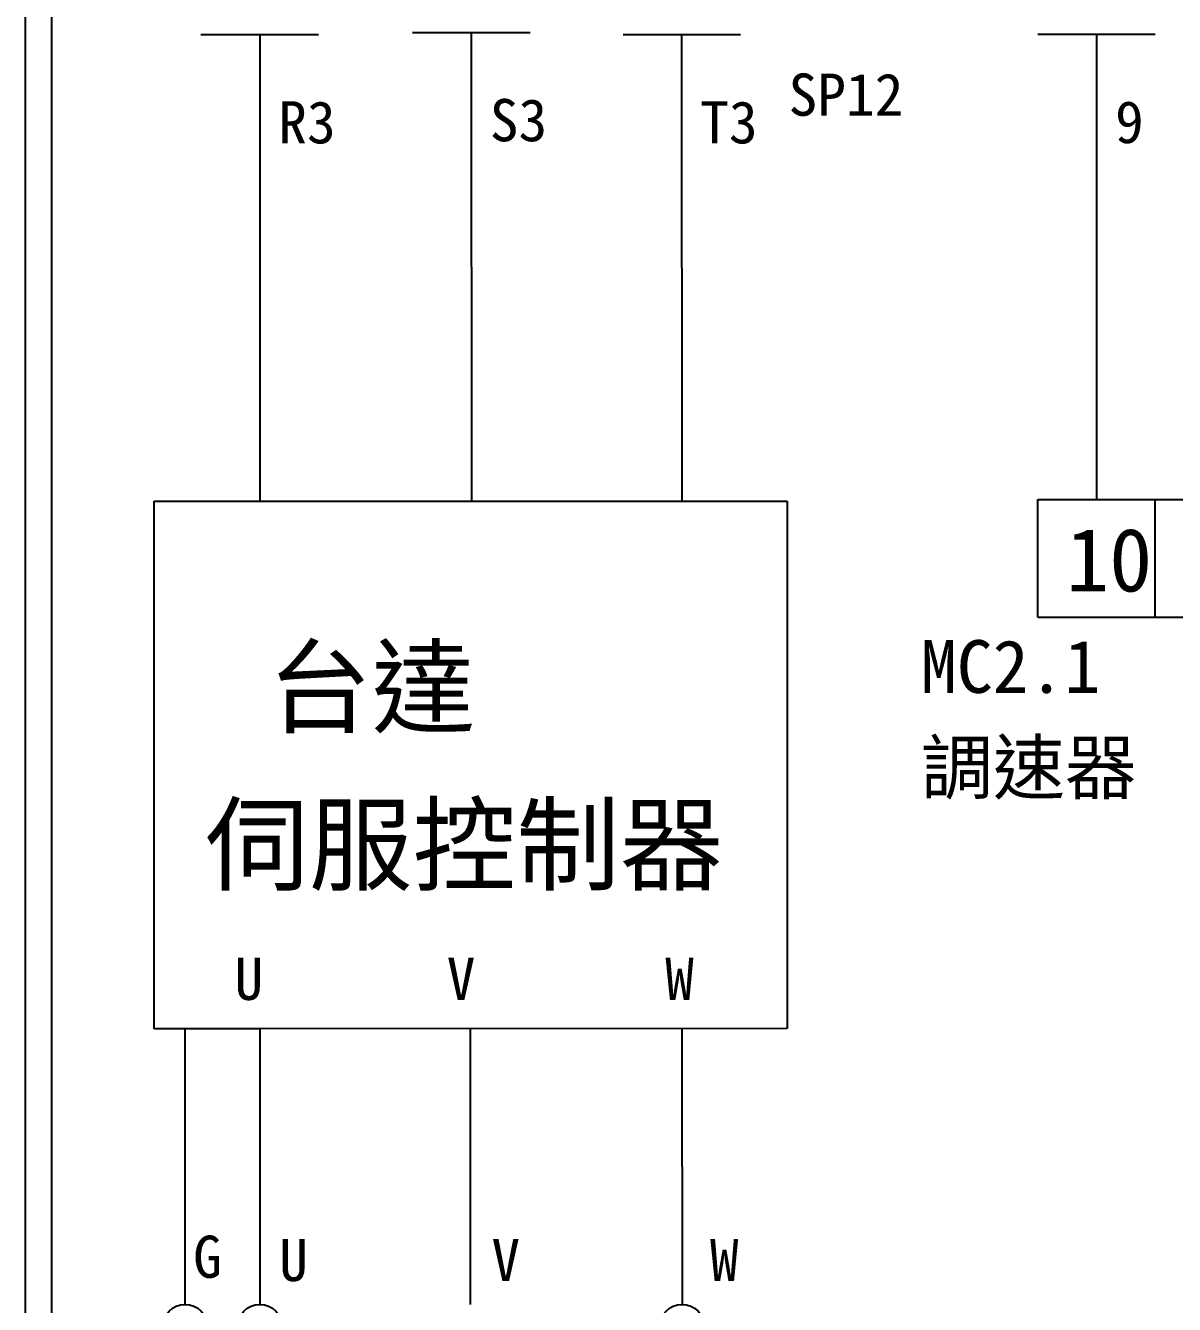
# Model space of a CAD drawing. Extents: x 10 to 297, y 3 to 207.
# Drawn here: x 10 to 64.4, y 57.4 to 118 of the extents above; entities that cross this region are included whole.
import ezdxf

# ---------------------------------------------------------------- set-up
doc = ezdxf.new("R2010")
doc.units = 0
doc.layers.get('0').update_dxf_attribs({"linetype": 'CONTINUOUS'})
doc.layers.add('圖框層', color=7, linetype='CONTINUOUS')
doc.layers.add('標尺寸層', color=3, linetype='CONTINUOUS')
doc.styles.add('STSL', font='kaiu.ttf')

msp = doc.modelspace()

# ---------------------------------------------------------------- linework, layer by layer
msp.add_line((41.093, 70.429), (41.098, 57.361))
for centre in [(17.557, 56.29), (21.098, 56.29), (41.098, 56.29)]:
    msp.add_circle(centre, 1.071)
at = {"layer": '圖框層', "color": 7}
for p, q in [((10, 3), (10, 206.969)), ((11.25, 4.25), (11.25, 205.719))]:
    msp.add_line(p, q, dxfattribs=at)
at = {"layer": '標尺寸層', "color": 7}
for p, q in [((28.328, 117.645), (33.896, 117.645)), ((31.113, 117.645), (31.121, 95.427)), ((18.308, 117.544), (23.876, 117.544)), ((21.093, 117.544), (21.101, 95.424)), ((38.308, 117.544), (43.876, 117.544)), ((41.081, 117.544), (41.088, 95.431)), ((57.953, 117.557), (63.52, 117.557)), ((60.736, 117.557), (60.736, 95.505)), ((16.092, 95.422), (41.083, 95.431)), ((16.092, 70.422), (16.092, 95.422)), ((41.083, 95.431), (46.083, 95.431)), ((46.083, 95.431), (46.083, 70.431)), ((57.953, 89.938), (57.953, 95.505)), ((57.953, 95.505), (63.52, 95.505)), ((63.52, 89.938), (63.52, 95.505)), ((63.52, 89.938), (63.52, 95.505)), ((63.52, 95.505), (69.088, 95.505)), ((57.953, 89.938), (63.52, 89.938)), ((63.52, 89.938), (69.088, 89.938)), ((21.092, 70.422), (16.092, 70.422)), ((17.557, 57.361), (17.557, 70.422)), ((46.083, 70.431), (21.092, 70.422)), ((21.093, 70.422), (21.098, 57.361)), ((31.083, 57.357), (31.078, 70.426))]:
    msp.add_line(p, q, dxfattribs=at)

# ---------------------------------------------------------------- texts
at = {"layer": '圖框層', "color": 4, "style": 'STSL'}
for s, height, p in [('SP12', 2, (46.144, 113.696)), ('R3', 2, (21.969, 112.384)), ('S3', 2, (31.99, 112.486)), ('T3', 2, (41.958, 112.384)), ('9', 2, (61.613, 112.398)), ('10', 3, (59.294, 91.148)), ('台達', 3.6, (21.48, 84.815)), ('MC2.1', 2.5, (52.414, 86.342)), ('調速器', 2.5, (52.414, 81.561)), ('伺服控制器', 3.6, (18.511, 77.355)), ('U', 2, (19.893, 71.792)), ('V', 2, (29.949, 71.792)), ('W', 2, (40.301, 71.792)), ('G', 2, (17.938, 58.621)), ('U', 2, (22.012, 58.468)), ('V', 2, (32.068, 58.468)), ('W', 2, (42.42, 58.468))]:
    msp.add_text(s, height=height, dxfattribs=at).set_placement(p)

doc.saveas('drawing.dxf')
